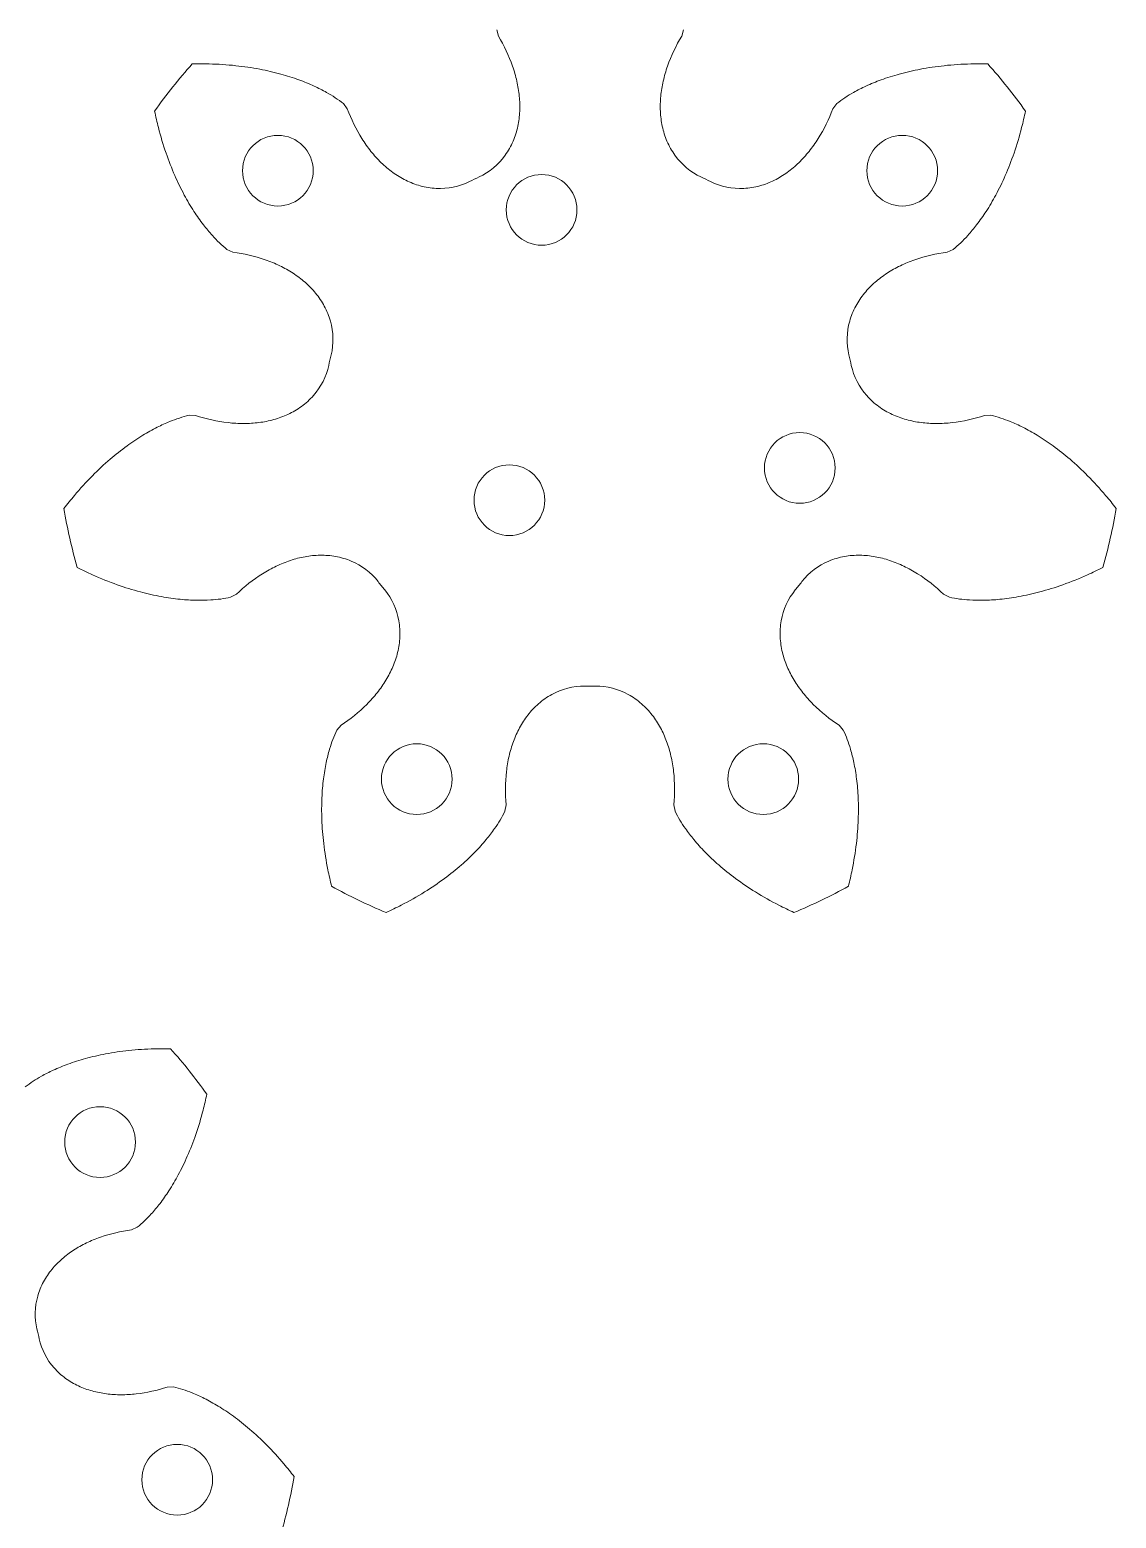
# Model space of a CAD drawing. Header units: millimetres. Extents: x -270 to 270, y -1120 to 1355.
# Drawn here: x -174.6 to -127, y 60 to 125.2 of the extents above; entities that cross this region are included whole.
import ezdxf

# ---------------------------------------------------------------- set-up
doc = ezdxf.new("R2010")
doc.units = ezdxf.units.MM
doc.header["$MEASUREMENT"] = 0
doc.layers.add('Layer 1', color=7, linetype='Continuous')

msp = doc.modelspace()

# ---------------------------------------------------------------- linework, layer by layer
at = {"layer": 'Layer 1', "lineweight": 15}
for points, knots in [([(-154.0627, 124.9704), (-153.8155, 124.553), (-153.6039, 124.113), (-153.4437, 123.6547), (-153.4437, 123.6547), (-153.368, 123.4385), (-153.3038, 123.2181), (-153.2531, 122.9947), (-153.2531, 122.9947), (-153.2038, 122.777), (-153.1673, 122.5564), (-153.1458, 122.3343), (-153.1458, 122.3343), (-153.1246, 122.1149), (-153.118, 121.894), (-153.1284, 121.6737), (-153.1284, 121.6737), (-153.1388, 121.4522), (-153.1664, 121.2314), (-153.2131, 121.0145), (-153.2131, 121.0145), (-153.2611, 120.792), (-153.3292, 120.5736), (-153.4186, 120.3641), (-153.4186, 120.3641), (-153.512, 120.1455), (-153.6285, 119.9366), (-153.7677, 119.7437), (-153.7677, 119.7437), (-154.0602, 119.3383), (-154.4525, 119.0039), (-154.9077, 118.7934)], [0, 0, 0, 0, 0.1111111, 0.1111111, 0.1111111, 0.1111111, 0.2222222, 0.2222222, 0.2222222, 0.2222222, 0.3333333, 0.3333333, 0.3333333, 0.3333333, 0.4444444, 0.4444444, 0.4444444, 0.4444444, 0.5555556, 0.5555556, 0.5555556, 0.5555556, 0.6666667, 0.6666667, 0.6666667, 0.6666667, 0.7777778, 0.7777778, 0.7777778, 0.7777778, 1, 1, 1, 1]), ([(-145.184, 118.7934), (-145.6391, 119.0039), (-146.0315, 119.3383), (-146.324, 119.7437), (-146.324, 119.7437), (-146.4632, 119.9366), (-146.5797, 120.1455), (-146.673, 120.3641), (-146.673, 120.3641), (-146.7625, 120.5736), (-146.8306, 120.792), (-146.8786, 121.0145), (-146.8786, 121.0145), (-146.9253, 121.2314), (-146.9528, 121.4522), (-146.9633, 121.6737), (-146.9633, 121.6737), (-146.9737, 121.894), (-146.9671, 122.1149), (-146.9459, 122.3343), (-146.9459, 122.3343), (-146.9244, 122.5564), (-146.8879, 122.777), (-146.8385, 122.9947), (-146.8385, 122.9947), (-146.7879, 123.2181), (-146.7237, 123.4385), (-146.648, 123.6547), (-146.648, 123.6547), (-146.4878, 124.113), (-146.2762, 124.553), (-146.029, 124.9704)], [0, 0, 0, 0, 0.1111111, 0.1111111, 0.1111111, 0.1111111, 0.2222222, 0.2222222, 0.2222222, 0.2222222, 0.3333333, 0.3333333, 0.3333333, 0.3333333, 0.4444444, 0.4444444, 0.4444444, 0.4444444, 0.5555556, 0.5555556, 0.5555556, 0.5555556, 0.6666667, 0.6666667, 0.6666667, 0.6666667, 0.7777778, 0.7777778, 0.7777778, 0.7777778, 1, 1, 1, 1]), ([(-160.8569, 122.0114), (-161.0878, 122.1949), (-161.3357, 122.3557), (-161.5927, 122.5001), (-161.5927, 122.5001), (-161.77, 122.5998), (-161.9517, 122.6916), (-162.1365, 122.7767), (-162.1365, 122.7767), (-162.3553, 122.8773), (-162.5784, 122.9684), (-162.8046, 123.051), (-162.8046, 123.051), (-163.0659, 123.1465), (-163.3313, 123.2306), (-163.5995, 123.3046), (-163.5995, 123.3046), (-163.9037, 123.3885), (-164.2115, 123.4594), (-164.5215, 123.5185), (-164.5215, 123.5185), (-164.8682, 123.5845), (-165.2177, 123.6357), (-165.5686, 123.6735), (-165.5686, 123.6735), (-165.9567, 123.7153), (-166.3466, 123.7406), (-166.7368, 123.7508), (-166.7368, 123.7508), (-166.9833, 123.7573), (-167.23, 123.7578), (-167.4766, 123.7525)], [0, 0, 0, 0, 0.1111111, 0.1111111, 0.1111111, 0.1111111, 0.2222222, 0.2222222, 0.2222222, 0.2222222, 0.3333333, 0.3333333, 0.3333333, 0.3333333, 0.4444444, 0.4444444, 0.4444444, 0.4444444, 0.5555556, 0.5555556, 0.5555556, 0.5555556, 0.6666667, 0.6666667, 0.6666667, 0.6666667, 0.7777778, 0.7777778, 0.7777778, 0.7777778, 1, 1, 1, 1]), ([(-132.615, 123.7525), (-132.8616, 123.7578), (-133.1084, 123.7573), (-133.3549, 123.7508), (-133.3549, 123.7508), (-133.7451, 123.7406), (-134.135, 123.7153), (-134.523, 123.6735), (-134.523, 123.6735), (-134.874, 123.6357), (-135.2235, 123.5845), (-135.5702, 123.5185), (-135.5702, 123.5185), (-135.8802, 123.4594), (-136.188, 123.3885), (-136.4922, 123.3046), (-136.4922, 123.3046), (-136.7604, 123.2306), (-137.0258, 123.1465), (-137.2871, 123.051), (-137.2871, 123.051), (-137.5133, 122.9684), (-137.7364, 122.8773), (-137.9552, 122.7767), (-137.9552, 122.7767), (-138.14, 122.6916), (-138.3217, 122.5998), (-138.499, 122.5001), (-138.499, 122.5001), (-138.756, 122.3557), (-139.0039, 122.1949), (-139.2347, 122.0114)], [0, 0, 0, 0, 0.1111111, 0.1111111, 0.1111111, 0.1111111, 0.2222222, 0.2222222, 0.2222222, 0.2222222, 0.3333333, 0.3333333, 0.3333333, 0.3333333, 0.4444444, 0.4444444, 0.4444444, 0.4444444, 0.5555556, 0.5555556, 0.5555556, 0.5555556, 0.6666667, 0.6666667, 0.6666667, 0.6666667, 0.7777778, 0.7777778, 0.7777778, 0.7777778, 1, 1, 1, 1]), ([(-169.1285, 121.6812), (-169.0787, 121.4396), (-169.0234, 121.1992), (-168.9622, 120.9602), (-168.9622, 120.9602), (-168.8654, 120.5821), (-168.754, 120.2077), (-168.6269, 119.8386), (-168.6269, 119.8386), (-168.512, 119.5049), (-168.3842, 119.1755), (-168.2427, 118.8522), (-168.2427, 118.8522), (-168.1162, 118.5631), (-167.9786, 118.2788), (-167.829, 118.0009), (-167.829, 118.0009), (-167.6972, 117.7559), (-167.5561, 117.5159), (-167.4049, 117.2824), (-167.4049, 117.2824), (-167.2741, 117.0802), (-167.1356, 116.883), (-166.9888, 116.6921), (-166.9888, 116.6921), (-166.8648, 116.5308), (-166.7348, 116.3742), (-166.5981, 116.2234), (-166.5981, 116.2234), (-166.4002, 116.005), (-166.1883, 115.7991), (-165.958, 115.6149)], [0, 0, 0, 0, 0.1111111, 0.1111111, 0.1111111, 0.1111111, 0.2222222, 0.2222222, 0.2222222, 0.2222222, 0.3333333, 0.3333333, 0.3333333, 0.3333333, 0.4444444, 0.4444444, 0.4444444, 0.4444444, 0.5555556, 0.5555556, 0.5555556, 0.5555556, 0.6666667, 0.6666667, 0.6666667, 0.6666667, 0.7777778, 0.7777778, 0.7777778, 0.7777778, 1, 1, 1, 1]), ([(-155.33, 118.5901), (-155.7783, 118.3655), (-156.2844, 118.2672), (-156.7837, 118.2913), (-156.7837, 118.2913), (-157.0212, 118.3027), (-157.2572, 118.3419), (-157.4864, 118.4052), (-157.4864, 118.4052), (-157.7059, 118.4659), (-157.9191, 118.5488), (-158.123, 118.6501), (-158.123, 118.6501), (-158.3217, 118.7487), (-158.5115, 118.8649), (-158.6912, 118.9948), (-158.6912, 118.9948), (-158.8699, 119.124), (-159.0385, 119.2669), (-159.1968, 119.4203), (-159.1968, 119.4203), (-159.3571, 119.5756), (-159.5068, 119.7417), (-159.6462, 119.9159), (-159.6462, 119.9159), (-159.7893, 120.0949), (-159.9216, 120.2825), (-160.0435, 120.4764), (-160.0435, 120.4764), (-160.3018, 120.8874), (-160.5139, 121.3272), (-160.6861, 121.7807)], [0, 0, 0, 0, 0.1111111, 0.1111111, 0.1111111, 0.1111111, 0.2222222, 0.2222222, 0.2222222, 0.2222222, 0.3333333, 0.3333333, 0.3333333, 0.3333333, 0.4444444, 0.4444444, 0.4444444, 0.4444444, 0.5555556, 0.5555556, 0.5555556, 0.5555556, 0.6666667, 0.6666667, 0.6666667, 0.6666667, 0.7777778, 0.7777778, 0.7777778, 0.7777778, 1, 1, 1, 1]), ([(-139.4055, 121.7807), (-139.5778, 121.3272), (-139.7898, 120.8874), (-140.0482, 120.4764), (-140.0482, 120.4764), (-140.1701, 120.2825), (-140.3024, 120.0949), (-140.4455, 119.9159), (-140.4455, 119.9159), (-140.5849, 119.7417), (-140.7346, 119.5756), (-140.8948, 119.4203), (-140.8948, 119.4203), (-141.0532, 119.2669), (-141.2218, 119.124), (-141.4005, 118.9948), (-141.4005, 118.9948), (-141.5802, 118.8649), (-141.77, 118.7487), (-141.9687, 118.6501), (-141.9687, 118.6501), (-142.1726, 118.5488), (-142.3858, 118.4659), (-142.6053, 118.4052), (-142.6053, 118.4052), (-142.8344, 118.3419), (-143.0704, 118.3027), (-143.308, 118.2913), (-143.308, 118.2913), (-143.8073, 118.2672), (-144.3134, 118.3655), (-144.7617, 118.5901)], [0, 0, 0, 0, 0.1111111, 0.1111111, 0.1111111, 0.1111111, 0.2222222, 0.2222222, 0.2222222, 0.2222222, 0.3333333, 0.3333333, 0.3333333, 0.3333333, 0.4444444, 0.4444444, 0.4444444, 0.4444444, 0.5555556, 0.5555556, 0.5555556, 0.5555556, 0.6666667, 0.6666667, 0.6666667, 0.6666667, 0.7777778, 0.7777778, 0.7777778, 0.7777778, 1, 1, 1, 1]), ([(-134.1337, 115.6149), (-133.9034, 115.7991), (-133.6915, 116.005), (-133.4935, 116.2234), (-133.4935, 116.2234), (-133.3569, 116.3742), (-133.2269, 116.5308), (-133.1029, 116.6921), (-133.1029, 116.6921), (-132.9561, 116.883), (-132.8176, 117.0802), (-132.6867, 117.2824), (-132.6867, 117.2824), (-132.5355, 117.5159), (-132.3945, 117.7559), (-132.2626, 118.0009), (-132.2626, 118.0009), (-132.1131, 118.2788), (-131.9755, 118.5631), (-131.849, 118.8522), (-131.849, 118.8522), (-131.7074, 119.1755), (-131.5797, 119.5049), (-131.4648, 119.8386), (-131.4648, 119.8386), (-131.3377, 120.2077), (-131.2263, 120.5821), (-131.1295, 120.9602), (-131.1295, 120.9602), (-131.0683, 121.1992), (-131.013, 121.4396), (-130.9632, 121.6812)], [0, 0, 0, 0, 0.1111111, 0.1111111, 0.1111111, 0.1111111, 0.2222222, 0.2222222, 0.2222222, 0.2222222, 0.3333333, 0.3333333, 0.3333333, 0.3333333, 0.4444444, 0.4444444, 0.4444444, 0.4444444, 0.5555556, 0.5555556, 0.5555556, 0.5555556, 0.6666667, 0.6666667, 0.6666667, 0.6666667, 0.7777778, 0.7777778, 0.7777778, 0.7777778, 1, 1, 1, 1]), ([(-162.1779, 119.0687), (-162.1779, 119.9247), (-162.8719, 120.6187), (-163.7279, 120.6187), (-163.7279, 120.6187), (-164.5839, 120.6187), (-165.2779, 119.9247), (-165.2779, 119.0687), (-165.2779, 119.0687), (-165.2779, 118.2126), (-164.5839, 117.5187), (-163.7279, 117.5187), (-163.7279, 117.5187), (-162.8719, 117.5187), (-162.1779, 118.2126), (-162.1779, 119.0687)], [0, 0, 0, 0, 0.2, 0.2, 0.2, 0.2, 0.4, 0.4, 0.4, 0.4, 0.6, 0.6, 0.6, 0.6, 1, 1, 1, 1]), ([(-134.8138, 119.0687), (-134.8138, 119.9247), (-135.5077, 120.6187), (-136.3638, 120.6187), (-136.3638, 120.6187), (-137.2198, 120.6187), (-137.9138, 119.9247), (-137.9138, 119.0687), (-137.9138, 119.0687), (-137.9138, 118.2126), (-137.2198, 117.5187), (-136.3638, 117.5187), (-136.3638, 117.5187), (-135.5078, 117.5187), (-134.8138, 118.2126), (-134.8138, 119.0687)], [0, 0, 0, 0, 0.2, 0.2, 0.2, 0.2, 0.4, 0.4, 0.4, 0.4, 0.6, 0.6, 0.6, 0.6, 1, 1, 1, 1]), ([(-150.6176, 117.3499), (-150.6176, 118.2059), (-151.3116, 118.8999), (-152.1676, 118.8999), (-152.1676, 118.8999), (-153.0237, 118.8999), (-153.7176, 118.2059), (-153.7176, 117.3499), (-153.7176, 117.3499), (-153.7176, 116.4939), (-153.0237, 115.7999), (-152.1676, 115.7999), (-152.1676, 115.7999), (-151.3116, 115.7999), (-150.6176, 116.4938), (-150.6176, 117.3499)], [0, 0, 0, 0, 0.2, 0.2, 0.2, 0.2, 0.4, 0.4, 0.4, 0.4, 0.6, 0.6, 0.6, 0.6, 1, 1, 1, 1]), ([(-165.695, 115.4997), (-165.2146, 115.4327), (-164.7387, 115.3238), (-164.2805, 115.1634), (-164.2805, 115.1634), (-164.0643, 115.0877), (-163.852, 115.0005), (-163.6457, 114.9008), (-163.6457, 114.9008), (-163.4447, 114.8037), (-163.2495, 114.6947), (-163.0624, 114.573), (-163.0624, 114.573), (-162.8776, 114.4528), (-162.7008, 114.3202), (-162.5351, 114.1747), (-162.5351, 114.1747), (-162.3684, 114.0285), (-162.213, 113.8692), (-162.0726, 113.6975), (-162.0726, 113.6975), (-161.9285, 113.5212), (-161.8002, 113.3318), (-161.6922, 113.1313), (-161.6922, 113.1313), (-161.5794, 112.922), (-161.4888, 112.7006), (-161.4247, 112.4716), (-161.4247, 112.4716), (-161.2902, 111.9902), (-161.2734, 111.4749), (-161.3926, 110.9878)], [0, 0, 0, 0, 0.1111111, 0.1111111, 0.1111111, 0.1111111, 0.2222222, 0.2222222, 0.2222222, 0.2222222, 0.3333333, 0.3333333, 0.3333333, 0.3333333, 0.4444444, 0.4444444, 0.4444444, 0.4444444, 0.5555556, 0.5555556, 0.5555556, 0.5555556, 0.6666667, 0.6666667, 0.6666667, 0.6666667, 0.7777778, 0.7777778, 0.7777778, 0.7777778, 1, 1, 1, 1]), ([(-138.6991, 110.9878), (-138.8183, 111.4749), (-138.8015, 111.9902), (-138.667, 112.4716), (-138.667, 112.4716), (-138.6029, 112.7006), (-138.5122, 112.922), (-138.3995, 113.1313), (-138.3995, 113.1313), (-138.2915, 113.3318), (-138.1632, 113.5212), (-138.0191, 113.6975), (-138.0191, 113.6975), (-137.8787, 113.8692), (-137.7232, 114.0285), (-137.5566, 114.1747), (-137.5566, 114.1747), (-137.3909, 114.3202), (-137.2141, 114.4528), (-137.0293, 114.573), (-137.0293, 114.573), (-136.8422, 114.6947), (-136.647, 114.8037), (-136.446, 114.9008), (-136.446, 114.9008), (-136.2397, 115.0005), (-136.0274, 115.0877), (-135.8112, 115.1634), (-135.8112, 115.1634), (-135.353, 115.3238), (-134.8771, 115.4327), (-134.3966, 115.4997)], [0, 0, 0, 0, 0.1111111, 0.1111111, 0.1111111, 0.1111111, 0.2222222, 0.2222222, 0.2222222, 0.2222222, 0.3333333, 0.3333333, 0.3333333, 0.3333333, 0.4444444, 0.4444444, 0.4444444, 0.4444444, 0.5555556, 0.5555556, 0.5555556, 0.5555556, 0.6666667, 0.6666667, 0.6666667, 0.6666667, 0.7777778, 0.7777778, 0.7777778, 0.7777778, 1, 1, 1, 1]), ([(-161.4969, 110.5308), (-161.6008, 110.0403), (-161.8395, 109.5833), (-162.1696, 109.208), (-162.1696, 109.208), (-162.3267, 109.0294), (-162.5044, 108.8693), (-162.6968, 108.7296), (-162.6968, 108.7296), (-162.8811, 108.5958), (-163.0789, 108.4808), (-163.2852, 108.3845), (-163.2852, 108.3845), (-163.4862, 108.2907), (-163.6954, 108.2147), (-163.909, 108.1553), (-163.909, 108.1553), (-164.1214, 108.0961), (-164.3383, 108.0534), (-164.5569, 108.0252), (-164.5569, 108.0252), (-164.7783, 107.9967), (-165.0015, 107.9832), (-165.2246, 107.9829), (-165.2246, 107.9829), (-165.4537, 107.9826), (-165.6828, 107.9962), (-165.9105, 108.0218), (-165.9105, 108.0218), (-166.3929, 108.0761), (-166.869, 108.1844), (-167.3309, 108.3325)], [0, 0, 0, 0, 0.1111111, 0.1111111, 0.1111111, 0.1111111, 0.2222222, 0.2222222, 0.2222222, 0.2222222, 0.3333333, 0.3333333, 0.3333333, 0.3333333, 0.4444444, 0.4444444, 0.4444444, 0.4444444, 0.5555556, 0.5555556, 0.5555556, 0.5555556, 0.6666667, 0.6666667, 0.6666667, 0.6666667, 0.7777778, 0.7777778, 0.7777778, 0.7777778, 1, 1, 1, 1]), ([(-132.7608, 108.3325), (-133.2227, 108.1844), (-133.6987, 108.0761), (-134.1812, 108.0218), (-134.1812, 108.0218), (-134.4088, 107.9962), (-134.6379, 107.9826), (-134.8671, 107.9829), (-134.8671, 107.9829), (-135.0902, 107.9832), (-135.3134, 107.9967), (-135.5348, 108.0252), (-135.5348, 108.0252), (-135.7534, 108.0534), (-135.9703, 108.0961), (-136.1827, 108.1553), (-136.1827, 108.1553), (-136.3963, 108.2147), (-136.6055, 108.2907), (-136.8065, 108.3845), (-136.8065, 108.3845), (-137.0128, 108.4808), (-137.2105, 108.5958), (-137.3949, 108.7296), (-137.3949, 108.7296), (-137.5872, 108.8693), (-137.765, 109.0294), (-137.9221, 109.208), (-137.9221, 109.208), (-138.2522, 109.5833), (-138.4909, 110.0403), (-138.5948, 110.5308)], [0, 0, 0, 0, 0.1111111, 0.1111111, 0.1111111, 0.1111111, 0.2222222, 0.2222222, 0.2222222, 0.2222222, 0.3333333, 0.3333333, 0.3333333, 0.3333333, 0.4444444, 0.4444444, 0.4444444, 0.4444444, 0.5555556, 0.5555556, 0.5555556, 0.5555556, 0.6666667, 0.6666667, 0.6666667, 0.6666667, 0.7777778, 0.7777778, 0.7777778, 0.7777778, 1, 1, 1, 1]), ([(-167.6178, 108.3428), (-167.9052, 108.2768), (-168.1855, 108.1832), (-168.4586, 108.0723), (-168.4586, 108.0723), (-168.6471, 107.9958), (-168.8322, 107.911), (-169.0139, 107.8196), (-169.0139, 107.8196), (-169.229, 107.7113), (-169.4393, 107.5936), (-169.645, 107.4683), (-169.645, 107.4683), (-169.8825, 107.3235), (-170.1138, 107.1685), (-170.3388, 107.0049), (-170.3388, 107.0049), (-170.5941, 106.8194), (-170.8414, 106.623), (-171.0809, 106.4174), (-171.0809, 106.4174), (-171.3487, 106.1875), (-171.6066, 105.9462), (-171.855, 105.6954), (-171.855, 105.6954), (-172.1296, 105.418), (-172.3924, 105.129), (-172.6437, 104.8303), (-172.6437, 104.8303), (-172.8025, 104.6416), (-172.9567, 104.449), (-173.1063, 104.2529)], [0, 0, 0, 0, 0.1111111, 0.1111111, 0.1111111, 0.1111111, 0.2222222, 0.2222222, 0.2222222, 0.2222222, 0.3333333, 0.3333333, 0.3333333, 0.3333333, 0.4444444, 0.4444444, 0.4444444, 0.4444444, 0.5555556, 0.5555556, 0.5555556, 0.5555556, 0.6666667, 0.6666667, 0.6666667, 0.6666667, 0.7777778, 0.7777778, 0.7777778, 0.7777778, 1, 1, 1, 1]), ([(-126.9853, 104.2529), (-127.135, 104.449), (-127.2892, 104.6416), (-127.448, 104.8303), (-127.448, 104.8303), (-127.6992, 105.129), (-127.9621, 105.418), (-128.2367, 105.6954), (-128.2367, 105.6954), (-128.485, 105.9462), (-128.743, 106.1875), (-129.0108, 106.4174), (-129.0108, 106.4174), (-129.2503, 106.623), (-129.4976, 106.8194), (-129.7529, 107.0049), (-129.7529, 107.0049), (-129.9779, 107.1685), (-130.2092, 107.3235), (-130.4467, 107.4683), (-130.4467, 107.4683), (-130.6524, 107.5936), (-130.8627, 107.7113), (-131.0778, 107.8196), (-131.0778, 107.8196), (-131.2595, 107.911), (-131.4446, 107.9958), (-131.6331, 108.0723), (-131.6331, 108.0723), (-131.9062, 108.1832), (-132.1865, 108.2768), (-132.4739, 108.3428)], [0, 0, 0, 0, 0.1111111, 0.1111111, 0.1111111, 0.1111111, 0.2222222, 0.2222222, 0.2222222, 0.2222222, 0.3333333, 0.3333333, 0.3333333, 0.3333333, 0.4444444, 0.4444444, 0.4444444, 0.4444444, 0.5555556, 0.5555556, 0.5555556, 0.5555556, 0.6666667, 0.6666667, 0.6666667, 0.6666667, 0.7777778, 0.7777778, 0.7777778, 0.7777778, 1, 1, 1, 1]), ([(-139.3033, 106.0367), (-139.3033, 106.8928), (-139.9973, 107.5867), (-140.8533, 107.5867), (-140.8533, 107.5867), (-141.7094, 107.5867), (-142.4033, 106.8928), (-142.4033, 106.0367), (-142.4033, 106.0367), (-142.4034, 105.1807), (-141.7094, 104.4867), (-140.8534, 104.4867), (-140.8534, 104.4867), (-139.9973, 104.4867), (-139.3034, 105.1807), (-139.3033, 106.0367)], [0, 0, 0, 0, 0.2, 0.2, 0.2, 0.2, 0.4, 0.4, 0.4, 0.4, 0.6, 0.6, 0.6, 0.6, 1, 1, 1, 1]), ([(-152.0312, 104.6219), (-152.0312, 105.4779), (-152.7252, 106.1719), (-153.5812, 106.1719), (-153.5812, 106.1719), (-154.4372, 106.1719), (-155.1312, 105.4779), (-155.1312, 104.6219), (-155.1312, 104.6219), (-155.1312, 103.7659), (-154.4372, 103.0719), (-153.5812, 103.0719), (-153.5812, 103.0719), (-152.7252, 103.0719), (-152.0312, 103.7658), (-152.0312, 104.6219)], [0, 0, 0, 0, 0.2, 0.2, 0.2, 0.2, 0.4, 0.4, 0.4, 0.4, 0.6, 0.6, 0.6, 0.6, 1, 1, 1, 1]), ([(-165.5433, 100.5003), (-165.1913, 100.8342), (-164.8095, 101.1383), (-164.3983, 101.3965), (-164.3983, 101.3965), (-164.2043, 101.5184), (-164.0038, 101.63), (-163.7972, 101.7292), (-163.7972, 101.7292), (-163.596, 101.8257), (-163.3891, 101.9104), (-163.1773, 101.9808), (-163.1773, 101.9808), (-162.9681, 102.0503), (-162.7542, 102.1058), (-162.5372, 102.1447), (-162.5372, 102.1447), (-162.3189, 102.1838), (-162.0974, 102.2061), (-161.8756, 102.2088), (-161.8756, 102.2088), (-161.648, 102.2116), (-161.4199, 102.1937), (-161.1958, 102.1532), (-161.1958, 102.1532), (-160.9619, 102.1108), (-160.7323, 102.0437), (-160.5133, 101.9509), (-160.5133, 101.9509), (-160.053, 101.756), (-159.6396, 101.4479), (-159.3332, 101.051)], [0, 0, 0, 0, 0.1111111, 0.1111111, 0.1111111, 0.1111111, 0.2222222, 0.2222222, 0.2222222, 0.2222222, 0.3333333, 0.3333333, 0.3333333, 0.3333333, 0.4444444, 0.4444444, 0.4444444, 0.4444444, 0.5555556, 0.5555556, 0.5555556, 0.5555556, 0.6666667, 0.6666667, 0.6666667, 0.6666667, 0.7777778, 0.7777778, 0.7777778, 0.7777778, 1, 1, 1, 1]), ([(-140.7585, 101.051), (-140.4521, 101.4479), (-140.0387, 101.756), (-139.5784, 101.9509), (-139.5784, 101.9509), (-139.3594, 102.0437), (-139.1298, 102.1108), (-138.8959, 102.1532), (-138.8959, 102.1532), (-138.6718, 102.1937), (-138.4437, 102.2116), (-138.216, 102.2088), (-138.216, 102.2088), (-137.9942, 102.2061), (-137.7728, 102.1838), (-137.5545, 102.1447), (-137.5545, 102.1447), (-137.3375, 102.1058), (-137.1236, 102.0503), (-136.9144, 101.9808), (-136.9144, 101.9808), (-136.7026, 101.9104), (-136.4957, 101.8257), (-136.2945, 101.7292), (-136.2945, 101.7292), (-136.0879, 101.63), (-135.8874, 101.5184), (-135.6933, 101.3965), (-135.6933, 101.3965), (-135.2822, 101.1383), (-134.9004, 100.8342), (-134.5484, 100.5003)], [0, 0, 0, 0, 0.1111111, 0.1111111, 0.1111111, 0.1111111, 0.2222222, 0.2222222, 0.2222222, 0.2222222, 0.3333333, 0.3333333, 0.3333333, 0.3333333, 0.4444444, 0.4444444, 0.4444444, 0.4444444, 0.5555556, 0.5555556, 0.5555556, 0.5555556, 0.6666667, 0.6666667, 0.6666667, 0.6666667, 0.7777778, 0.7777778, 0.7777778, 0.7777778, 1, 1, 1, 1]), ([(-172.5168, 101.67), (-172.2969, 101.5583), (-172.0744, 101.4517), (-171.8495, 101.3505), (-171.8495, 101.3505), (-171.4935, 101.1905), (-171.1313, 101.0441), (-170.7635, 100.9133), (-170.7635, 100.9133), (-170.4309, 100.7951), (-170.0938, 100.6896), (-169.7528, 100.5987), (-169.7528, 100.5987), (-169.4479, 100.5174), (-169.1398, 100.4477), (-168.8293, 100.3913), (-168.8293, 100.3913), (-168.5556, 100.3417), (-168.28, 100.3023), (-168.0031, 100.2749), (-168.0031, 100.2749), (-167.7635, 100.2512), (-167.5229, 100.2365), (-167.2821, 100.2322), (-167.2821, 100.2322), (-167.0787, 100.2287), (-166.8752, 100.2326), (-166.6721, 100.2454), (-166.6721, 100.2454), (-166.378, 100.2641), (-166.0848, 100.3014), (-165.7972, 100.3665)], [0, 0, 0, 0, 0.1111111, 0.1111111, 0.1111111, 0.1111111, 0.2222222, 0.2222222, 0.2222222, 0.2222222, 0.3333333, 0.3333333, 0.3333333, 0.3333333, 0.4444444, 0.4444444, 0.4444444, 0.4444444, 0.5555556, 0.5555556, 0.5555556, 0.5555556, 0.6666667, 0.6666667, 0.6666667, 0.6666667, 0.7777778, 0.7777778, 0.7777778, 0.7777778, 1, 1, 1, 1]), ([(-134.2944, 100.3665), (-134.0068, 100.3014), (-133.7137, 100.2641), (-133.4195, 100.2454), (-133.4195, 100.2454), (-133.2165, 100.2326), (-133.013, 100.2287), (-132.8096, 100.2322), (-132.8096, 100.2322), (-132.5688, 100.2365), (-132.3282, 100.2512), (-132.0886, 100.2749), (-132.0886, 100.2749), (-131.8117, 100.3023), (-131.5361, 100.3417), (-131.2624, 100.3913), (-131.2624, 100.3913), (-130.9519, 100.4477), (-130.6438, 100.5174), (-130.3389, 100.5987), (-130.3389, 100.5987), (-129.9979, 100.6896), (-129.6607, 100.7951), (-129.3282, 100.9133), (-129.3282, 100.9133), (-128.9604, 101.0441), (-128.5982, 101.1905), (-128.2422, 101.3505), (-128.2422, 101.3505), (-128.0172, 101.4517), (-127.7948, 101.5583), (-127.5749, 101.67)], [0, 0, 0, 0, 0.1111111, 0.1111111, 0.1111111, 0.1111111, 0.2222222, 0.2222222, 0.2222222, 0.2222222, 0.3333333, 0.3333333, 0.3333333, 0.3333333, 0.4444444, 0.4444444, 0.4444444, 0.4444444, 0.5555556, 0.5555556, 0.5555556, 0.5555556, 0.6666667, 0.6666667, 0.6666667, 0.6666667, 0.7777778, 0.7777778, 0.7777778, 0.7777778, 1, 1, 1, 1]), ([(-159.0409, 100.6845), (-158.7222, 100.2974), (-158.5137, 99.8259), (-158.4261, 99.3337), (-158.4261, 99.3337), (-158.3844, 99.0996), (-158.3701, 98.8608), (-158.3808, 98.6233), (-158.3808, 98.6233), (-158.3911, 98.3958), (-158.4245, 98.1695), (-158.4779, 97.9481), (-158.4779, 97.9481), (-158.5299, 97.7325), (-158.6009, 97.5216), (-158.6876, 97.3175), (-158.6876, 97.3175), (-158.7738, 97.1145), (-158.8755, 96.9183), (-158.9898, 96.7299), (-158.9898, 96.7299), (-159.1056, 96.539), (-159.2342, 96.3561), (-159.3731, 96.1815), (-159.3731, 96.1815), (-159.5157, 96.0021), (-159.6692, 95.8315), (-159.8311, 95.6694), (-159.8311, 95.6694), (-160.1743, 95.3261), (-160.5559, 95.0215), (-160.9597, 94.7527)], [0, 0, 0, 0, 0.1111111, 0.1111111, 0.1111111, 0.1111111, 0.2222222, 0.2222222, 0.2222222, 0.2222222, 0.3333333, 0.3333333, 0.3333333, 0.3333333, 0.4444444, 0.4444444, 0.4444444, 0.4444444, 0.5555556, 0.5555556, 0.5555556, 0.5555556, 0.6666667, 0.6666667, 0.6666667, 0.6666667, 0.7777778, 0.7777778, 0.7777778, 0.7777778, 1, 1, 1, 1]), ([(-139.132, 94.7527), (-139.5358, 95.0215), (-139.9173, 95.3261), (-140.2606, 95.6694), (-140.2606, 95.6694), (-140.4225, 95.8315), (-140.576, 96.0021), (-140.7186, 96.1815), (-140.7186, 96.1815), (-140.8575, 96.3561), (-140.9861, 96.539), (-141.1019, 96.7299), (-141.1019, 96.7299), (-141.2162, 96.9183), (-141.3179, 97.1145), (-141.4041, 97.3175), (-141.4041, 97.3175), (-141.4908, 97.5216), (-141.5618, 97.7325), (-141.6138, 97.9481), (-141.6138, 97.9481), (-141.6672, 98.1695), (-141.7005, 98.3958), (-141.7109, 98.6233), (-141.7109, 98.6233), (-141.7216, 98.8608), (-141.7073, 99.0996), (-141.6656, 99.3337), (-141.6656, 99.3337), (-141.5779, 99.8259), (-141.3695, 100.2974), (-141.0508, 100.6845)], [0, 0, 0, 0, 0.1111111, 0.1111111, 0.1111111, 0.1111111, 0.2222222, 0.2222222, 0.2222222, 0.2222222, 0.3333333, 0.3333333, 0.3333333, 0.3333333, 0.4444444, 0.4444444, 0.4444444, 0.4444444, 0.5555556, 0.5555556, 0.5555556, 0.5555556, 0.6666667, 0.6666667, 0.6666667, 0.6666667, 0.7777778, 0.7777778, 0.7777778, 0.7777778, 1, 1, 1, 1]), ([(-153.7216, 91.267), (-153.7632, 91.7503), (-153.7629, 92.2385), (-153.7085, 92.7209), (-153.7085, 92.7209), (-153.6828, 92.9486), (-153.645, 93.1749), (-153.5937, 93.3983), (-153.5937, 93.3983), (-153.5438, 93.6158), (-153.481, 93.8304), (-153.4039, 94.0398), (-153.4039, 94.0398), (-153.3278, 94.2467), (-153.2379, 94.4486), (-153.133, 94.6425), (-153.133, 94.6425), (-153.0275, 94.8376), (-152.9068, 95.0246), (-152.7706, 95.1997), (-152.7706, 95.1997), (-152.6309, 95.3794), (-152.4747, 95.5466), (-152.3033, 95.6965), (-152.3033, 95.6965), (-152.1243, 95.853), (-151.9287, 95.9907), (-151.7196, 96.1041), (-151.7196, 96.1041), (-151.2802, 96.3424), (-150.7816, 96.4734), (-150.2802, 96.4656)], [0, 0, 0, 0, 0.1111111, 0.1111111, 0.1111111, 0.1111111, 0.2222222, 0.2222222, 0.2222222, 0.2222222, 0.3333333, 0.3333333, 0.3333333, 0.3333333, 0.4444444, 0.4444444, 0.4444444, 0.4444444, 0.5555556, 0.5555556, 0.5555556, 0.5555556, 0.6666667, 0.6666667, 0.6666667, 0.6666667, 0.7777778, 0.7777778, 0.7777778, 0.7777778, 1, 1, 1, 1]), ([(-149.8115, 96.4656), (-149.3101, 96.4734), (-148.8115, 96.3424), (-148.3721, 96.1041), (-148.3721, 96.1041), (-148.163, 95.9907), (-147.9674, 95.853), (-147.7884, 95.6965), (-147.7884, 95.6965), (-147.617, 95.5466), (-147.4608, 95.3794), (-147.3211, 95.1997), (-147.3211, 95.1997), (-147.1849, 95.0246), (-147.0642, 94.8376), (-146.9587, 94.6425), (-146.9587, 94.6425), (-146.8538, 94.4486), (-146.7638, 94.2467), (-146.6878, 94.0398), (-146.6878, 94.0398), (-146.6107, 93.8304), (-146.5479, 93.6158), (-146.498, 93.3983), (-146.498, 93.3983), (-146.4467, 93.1749), (-146.4089, 92.9486), (-146.3832, 92.7209), (-146.3832, 92.7209), (-146.3288, 92.2385), (-146.3285, 91.7503), (-146.3701, 91.267)], [0, 0, 0, 0, 0.1111111, 0.1111111, 0.1111111, 0.1111111, 0.2222222, 0.2222222, 0.2222222, 0.2222222, 0.3333333, 0.3333333, 0.3333333, 0.3333333, 0.4444444, 0.4444444, 0.4444444, 0.4444444, 0.5555556, 0.5555556, 0.5555556, 0.5555556, 0.6666667, 0.6666667, 0.6666667, 0.6666667, 0.7777778, 0.7777778, 0.7777778, 0.7777778, 1, 1, 1, 1]), ([(-161.1466, 94.5348), (-161.2741, 94.2689), (-161.3757, 93.9914), (-161.4593, 93.7088), (-161.4593, 93.7088), (-161.517, 93.5137), (-161.5662, 93.3161), (-161.6079, 93.117), (-161.6079, 93.117), (-161.6574, 92.8814), (-161.6965, 92.6435), (-161.7268, 92.4046), (-161.7268, 92.4046), (-161.7617, 92.1286), (-161.7846, 91.8512), (-161.7971, 91.5732), (-161.7971, 91.5732), (-161.8112, 91.258), (-161.8118, 90.9422), (-161.8004, 90.6268), (-161.8004, 90.6268), (-161.7877, 90.2741), (-161.7599, 89.9219), (-161.7186, 89.5714), (-161.7186, 89.5714), (-161.673, 89.1837), (-161.6109, 88.798), (-161.534, 88.4153), (-161.534, 88.4153), (-161.4855, 88.1735), (-161.431, 87.9329), (-161.371, 87.6936)], [0, 0, 0, 0, 0.1111111, 0.1111111, 0.1111111, 0.1111111, 0.2222222, 0.2222222, 0.2222222, 0.2222222, 0.3333333, 0.3333333, 0.3333333, 0.3333333, 0.4444444, 0.4444444, 0.4444444, 0.4444444, 0.5555556, 0.5555556, 0.5555556, 0.5555556, 0.6666667, 0.6666667, 0.6666667, 0.6666667, 0.7777778, 0.7777778, 0.7777778, 0.7777778, 1, 1, 1, 1]), ([(-138.7207, 87.6936), (-138.6607, 87.9329), (-138.6062, 88.1735), (-138.5577, 88.4153), (-138.5577, 88.4153), (-138.4808, 88.798), (-138.4187, 89.1837), (-138.3731, 89.5714), (-138.3731, 89.5714), (-138.3318, 89.9219), (-138.304, 90.2741), (-138.2913, 90.6268), (-138.2913, 90.6268), (-138.2798, 90.9422), (-138.2804, 91.258), (-138.2946, 91.5732), (-138.2946, 91.5732), (-138.307, 91.8512), (-138.33, 92.1286), (-138.3649, 92.4046), (-138.3649, 92.4046), (-138.3951, 92.6435), (-138.4343, 92.8814), (-138.4837, 93.117), (-138.4837, 93.117), (-138.5255, 93.3161), (-138.5747, 93.5137), (-138.6324, 93.7088), (-138.6324, 93.7088), (-138.716, 93.9914), (-138.8176, 94.2689), (-138.9451, 94.5348)], [0, 0, 0, 0, 0.1111111, 0.1111111, 0.1111111, 0.1111111, 0.2222222, 0.2222222, 0.2222222, 0.2222222, 0.3333333, 0.3333333, 0.3333333, 0.3333333, 0.4444444, 0.4444444, 0.4444444, 0.4444444, 0.5555556, 0.5555556, 0.5555556, 0.5555556, 0.6666667, 0.6666667, 0.6666667, 0.6666667, 0.7777778, 0.7777778, 0.7777778, 0.7777778, 1, 1, 1, 1]), ([(-156.0888, 92.3906), (-156.0888, 93.2467), (-156.7828, 93.9406), (-157.6388, 93.9406), (-157.6388, 93.9406), (-158.4948, 93.9407), (-159.1888, 93.2467), (-159.1888, 92.3907), (-159.1888, 92.3907), (-159.1888, 91.5346), (-158.4949, 90.8407), (-157.6388, 90.8406), (-157.6388, 90.8406), (-156.7828, 90.8406), (-156.0888, 91.5346), (-156.0888, 92.3906)], [0, 0, 0, 0, 0.2, 0.2, 0.2, 0.2, 0.4, 0.4, 0.4, 0.4, 0.6, 0.6, 0.6, 0.6, 1, 1, 1, 1]), ([(-140.9029, 92.3906), (-140.9029, 93.2467), (-141.5968, 93.9406), (-142.4529, 93.9406), (-142.4529, 93.9406), (-143.3089, 93.9407), (-144.0029, 93.2467), (-144.0029, 92.3907), (-144.0029, 92.3907), (-144.0029, 91.5346), (-143.3089, 90.8407), (-142.4529, 90.8406), (-142.4529, 90.8406), (-141.5968, 90.8406), (-140.9029, 91.5346), (-140.9029, 92.3906)], [0, 0, 0, 0, 0.2, 0.2, 0.2, 0.2, 0.4, 0.4, 0.4, 0.4, 0.6, 0.6, 0.6, 0.6, 1, 1, 1, 1]), ([(-158.9841, 86.5441), (-158.7596, 86.6464), (-158.5375, 86.7539), (-158.3182, 86.8667), (-158.3182, 86.8667), (-157.9711, 87.0452), (-157.6308, 87.2371), (-157.2993, 87.4432), (-157.2993, 87.4432), (-156.9995, 87.6295), (-156.7069, 87.8273), (-156.4231, 88.0372), (-156.4231, 88.0372), (-156.1694, 88.2249), (-155.9229, 88.4223), (-155.6852, 88.6299), (-155.6852, 88.6299), (-155.4757, 88.8129), (-155.2731, 89.0039), (-155.0791, 89.2033), (-155.0791, 89.2033), (-154.9111, 89.3759), (-154.7496, 89.5547), (-154.5962, 89.7403), (-154.5962, 89.7403), (-154.4666, 89.8971), (-154.3428, 90.0587), (-154.2262, 90.2255), (-154.2262, 90.2255), (-154.0573, 90.4671), (-153.9037, 90.7195), (-153.7754, 90.985)], [0, 0, 0, 0, 0.1111111, 0.1111111, 0.1111111, 0.1111111, 0.2222222, 0.2222222, 0.2222222, 0.2222222, 0.3333333, 0.3333333, 0.3333333, 0.3333333, 0.4444444, 0.4444444, 0.4444444, 0.4444444, 0.5555556, 0.5555556, 0.5555556, 0.5555556, 0.6666667, 0.6666667, 0.6666667, 0.6666667, 0.7777778, 0.7777778, 0.7777778, 0.7777778, 1, 1, 1, 1]), ([(-146.3163, 90.985), (-146.188, 90.7195), (-146.0344, 90.4671), (-145.8655, 90.2255), (-145.8655, 90.2255), (-145.7489, 90.0587), (-145.6251, 89.8971), (-145.4955, 89.7403), (-145.4955, 89.7403), (-145.3421, 89.5547), (-145.1806, 89.3759), (-145.0126, 89.2033), (-145.0126, 89.2033), (-144.8186, 89.0039), (-144.616, 88.8129), (-144.4065, 88.6299), (-144.4065, 88.6299), (-144.1688, 88.4223), (-143.9222, 88.2249), (-143.6686, 88.0372), (-143.6686, 88.0372), (-143.3848, 87.8273), (-143.0922, 87.6295), (-142.7924, 87.4432), (-142.7924, 87.4432), (-142.4609, 87.2371), (-142.1206, 87.0452), (-141.7735, 86.8667), (-141.7735, 86.8667), (-141.5541, 86.7539), (-141.3321, 86.6464), (-141.1076, 86.5441)], [0, 0, 0, 0, 0.1111111, 0.1111111, 0.1111111, 0.1111111, 0.2222222, 0.2222222, 0.2222222, 0.2222222, 0.3333333, 0.3333333, 0.3333333, 0.3333333, 0.4444444, 0.4444444, 0.4444444, 0.4444444, 0.5555556, 0.5555556, 0.5555556, 0.5555556, 0.6666667, 0.6666667, 0.6666667, 0.6666667, 0.7777778, 0.7777778, 0.7777778, 0.7777778, 1, 1, 1, 1]), ([(-168.4321, 80.5684), (-168.6693, 80.5735), (-168.9066, 80.5731), (-169.1438, 80.5668), (-169.1438, 80.5668), (-169.5192, 80.557), (-169.8942, 80.5326), (-170.2676, 80.4925), (-170.2676, 80.4925), (-170.6052, 80.4561), (-170.9414, 80.4068), (-171.2749, 80.3433), (-171.2749, 80.3433), (-171.5731, 80.2865), (-171.8692, 80.2183), (-172.1619, 80.1376), (-172.1619, 80.1376), (-172.4199, 80.0664), (-172.6752, 79.9854), (-172.9266, 79.8936), (-172.9266, 79.8936), (-173.1442, 79.8141), (-173.3588, 79.7265), (-173.5693, 79.6297), (-173.5693, 79.6297), (-173.7471, 79.5479), (-173.9218, 79.4595), (-174.0925, 79.3636), (-174.0925, 79.3636), (-174.3397, 79.2247), (-174.5781, 79.07), (-174.8002, 78.8935)], [0, 0, 0, 0, 0.1111111, 0.1111111, 0.1111111, 0.1111111, 0.2222222, 0.2222222, 0.2222222, 0.2222222, 0.3333333, 0.3333333, 0.3333333, 0.3333333, 0.4444444, 0.4444444, 0.4444444, 0.4444444, 0.5555556, 0.5555556, 0.5555556, 0.5555556, 0.6666667, 0.6666667, 0.6666667, 0.6666667, 0.7777778, 0.7777778, 0.7777778, 0.7777778, 1, 1, 1, 1]), ([(-169.893, 72.7401), (-169.6715, 72.9173), (-169.4676, 73.1154), (-169.2772, 73.3255), (-169.2772, 73.3255), (-169.1457, 73.4705), (-169.0207, 73.6212), (-168.9014, 73.7763), (-168.9014, 73.7763), (-168.7601, 73.9599), (-168.6269, 74.1497), (-168.501, 74.3442), (-168.501, 74.3442), (-168.3556, 74.5688), (-168.2199, 74.7997), (-168.0931, 75.0354), (-168.0931, 75.0354), (-167.9492, 75.3028), (-167.8169, 75.5763), (-167.6951, 75.8544), (-167.6951, 75.8544), (-167.559, 76.1654), (-167.4361, 76.4822), (-167.3255, 76.8033), (-167.3255, 76.8033), (-167.2033, 77.1583), (-167.0961, 77.5185), (-167.003, 77.8823), (-167.003, 77.8823), (-166.9441, 78.1121), (-166.8909, 78.3434), (-166.843, 78.5758)], [0, 0, 0, 0, 0.1111111, 0.1111111, 0.1111111, 0.1111111, 0.2222222, 0.2222222, 0.2222222, 0.2222222, 0.3333333, 0.3333333, 0.3333333, 0.3333333, 0.4444444, 0.4444444, 0.4444444, 0.4444444, 0.5555556, 0.5555556, 0.5555556, 0.5555556, 0.6666667, 0.6666667, 0.6666667, 0.6666667, 0.7777778, 0.7777778, 0.7777778, 0.7777778, 1, 1, 1, 1]), ([(-169.9685, 76.4772), (-169.9685, 77.3333), (-170.6624, 78.0272), (-171.5185, 78.0272), (-171.5185, 78.0272), (-172.3745, 78.0272), (-173.0685, 77.3333), (-173.0685, 76.4772), (-173.0685, 76.4772), (-173.0685, 75.6212), (-172.3745, 74.9272), (-171.5185, 74.9272), (-171.5185, 74.9272), (-170.6624, 74.9272), (-169.9685, 75.6212), (-169.9685, 76.4772)], [0, 0, 0, 0, 0.2, 0.2, 0.2, 0.2, 0.4, 0.4, 0.4, 0.4, 0.6, 0.6, 0.6, 0.6, 1, 1, 1, 1]), ([(-174.2849, 68.2888), (-174.3996, 68.7574), (-174.3835, 69.2531), (-174.254, 69.7162), (-174.254, 69.7162), (-174.1924, 69.9365), (-174.1052, 70.1495), (-173.9967, 70.3508), (-173.9967, 70.3508), (-173.8928, 70.5437), (-173.7694, 70.7259), (-173.6308, 70.8955), (-173.6308, 70.8955), (-173.4957, 71.0607), (-173.3462, 71.2139), (-173.1858, 71.3546), (-173.1858, 71.3546), (-173.0264, 71.4945), (-172.8563, 71.6221), (-172.6786, 71.7377), (-172.6786, 71.7377), (-172.4986, 71.8548), (-172.3108, 71.9597), (-172.1175, 72.0531), (-172.1175, 72.0531), (-171.919, 72.149), (-171.7148, 72.2329), (-171.5068, 72.3057), (-171.5068, 72.3057), (-171.066, 72.46), (-170.6082, 72.5648), (-170.146, 72.6293)], [0, 0, 0, 0, 0.1111111, 0.1111111, 0.1111111, 0.1111111, 0.2222222, 0.2222222, 0.2222222, 0.2222222, 0.3333333, 0.3333333, 0.3333333, 0.3333333, 0.4444444, 0.4444444, 0.4444444, 0.4444444, 0.5555556, 0.5555556, 0.5555556, 0.5555556, 0.6666667, 0.6666667, 0.6666667, 0.6666667, 0.7777778, 0.7777778, 0.7777778, 0.7777778, 1, 1, 1, 1]), ([(-168.5723, 65.7344), (-169.0166, 65.5919), (-169.4746, 65.4877), (-169.9387, 65.4355), (-169.9387, 65.4355), (-170.1577, 65.4109), (-170.3781, 65.3978), (-170.5985, 65.3981), (-170.5985, 65.3981), (-170.8132, 65.3984), (-171.0279, 65.4114), (-171.2409, 65.4388), (-171.2409, 65.4388), (-171.4512, 65.4658), (-171.6598, 65.507), (-171.8641, 65.5639), (-171.8641, 65.5639), (-172.0696, 65.6211), (-172.2708, 65.6942), (-172.4642, 65.7845), (-172.4642, 65.7845), (-172.6627, 65.8771), (-172.8529, 65.9877), (-173.0303, 66.1164), (-173.0303, 66.1164), (-173.2153, 66.2508), (-173.3863, 66.4048), (-173.5374, 66.5766), (-173.5374, 66.5766), (-173.855, 66.9377), (-174.0846, 67.3773), (-174.1846, 67.8492)], [0, 0, 0, 0, 0.1111111, 0.1111111, 0.1111111, 0.1111111, 0.2222222, 0.2222222, 0.2222222, 0.2222222, 0.3333333, 0.3333333, 0.3333333, 0.3333333, 0.4444444, 0.4444444, 0.4444444, 0.4444444, 0.5555556, 0.5555556, 0.5555556, 0.5555556, 0.6666667, 0.6666667, 0.6666667, 0.6666667, 0.7777778, 0.7777778, 0.7777778, 0.7777778, 1, 1, 1, 1]), ([(-163.0163, 61.8098), (-163.1602, 61.9985), (-163.3086, 62.1837), (-163.4613, 62.3653), (-163.4613, 62.3653), (-163.7031, 62.6526), (-163.9559, 62.9307), (-164.2201, 63.1975), (-164.2201, 63.1975), (-164.459, 63.4388), (-164.7072, 63.6709), (-164.9648, 63.8921), (-164.9648, 63.8921), (-165.1952, 64.0898), (-165.4331, 64.2788), (-165.6787, 64.4573), (-165.6787, 64.4573), (-165.8952, 64.6146), (-166.1176, 64.7637), (-166.3461, 64.903), (-166.3461, 64.903), (-166.544, 65.0236), (-166.7463, 65.1368), (-166.9532, 65.241), (-166.9532, 65.241), (-167.128, 65.3289), (-167.3061, 65.4105), (-167.4874, 65.4841), (-167.4874, 65.4841), (-167.7502, 65.5908), (-168.0198, 65.6808), (-168.2963, 65.7443)], [0, 0, 0, 0, 0.1111111, 0.1111111, 0.1111111, 0.1111111, 0.2222222, 0.2222222, 0.2222222, 0.2222222, 0.3333333, 0.3333333, 0.3333333, 0.3333333, 0.4444444, 0.4444444, 0.4444444, 0.4444444, 0.5555556, 0.5555556, 0.5555556, 0.5555556, 0.6666667, 0.6666667, 0.6666667, 0.6666667, 0.7777778, 0.7777778, 0.7777778, 0.7777778, 1, 1, 1, 1]), ([(-166.5893, 61.672), (-166.5893, 62.5281), (-167.2832, 63.222), (-168.1393, 63.222), (-168.1393, 63.222), (-168.9953, 63.222), (-169.6893, 62.5281), (-169.6893, 61.672), (-169.6893, 61.672), (-169.6893, 60.816), (-168.9953, 60.122), (-168.1393, 60.122), (-168.1393, 60.122), (-167.2832, 60.122), (-166.5893, 60.816), (-166.5893, 61.672)], [0, 0, 0, 0, 0.2, 0.2, 0.2, 0.2, 0.4, 0.4, 0.4, 0.4, 0.6, 0.6, 0.6, 0.6, 1, 1, 1, 1])]:
    msp.add_open_spline(points, degree=3, knots=knots, dxfattribs=at)
for points in [[(-154.1365, 125.2477), (-154.1365, 125.2477), (-154.0627, 124.9704), (-154.0627, 124.9704)], [(-146.029, 124.9704), (-146.029, 124.9704), (-145.9551, 125.2477), (-145.9551, 125.2477)], [(-167.4766, 123.7525), (-168.0659, 123.0938), (-168.6174, 122.4023), (-169.1285, 121.6812)], [(-130.9632, 121.6812), (-131.4743, 122.4023), (-132.0257, 123.0938), (-132.615, 123.7525)], [(-160.6861, 121.7807), (-160.6861, 121.7807), (-160.8569, 122.0114), (-160.8569, 122.0114)], [(-139.2347, 122.0114), (-139.2347, 122.0114), (-139.4055, 121.7807), (-139.4055, 121.7807)], [(-154.9077, 118.7934), (-155.0498, 118.7285), (-155.1906, 118.6607), (-155.33, 118.5901)], [(-144.7617, 118.5901), (-144.9011, 118.6607), (-145.0419, 118.7285), (-145.184, 118.7934)], [(-165.958, 115.6149), (-165.958, 115.6149), (-165.695, 115.4997), (-165.695, 115.4997)], [(-134.3966, 115.4997), (-134.3966, 115.4997), (-134.1337, 115.6149), (-134.1337, 115.6149)], [(-161.3926, 110.9878), (-161.4304, 110.8362), (-161.4652, 110.6838), (-161.4969, 110.5308)], [(-138.5948, 110.5308), (-138.6265, 110.6838), (-138.6613, 110.8362), (-138.6991, 110.9878)], [(-167.3309, 108.3325), (-167.3309, 108.3325), (-167.6178, 108.3428), (-167.6178, 108.3428)], [(-132.4739, 108.3428), (-132.4739, 108.3428), (-132.7608, 108.3325), (-132.7608, 108.3325)], [(-173.1063, 104.2529), (-172.9588, 103.3815), (-172.762, 102.5192), (-172.5168, 101.67)], [(-127.5749, 101.67), (-127.3297, 102.5192), (-127.1329, 103.3815), (-126.9853, 104.2529)], [(-159.3332, 101.051), (-159.2382, 100.9269), (-159.1408, 100.8047), (-159.0409, 100.6845)], [(-141.0508, 100.6845), (-140.9509, 100.8047), (-140.8535, 100.9269), (-140.7585, 101.051)], [(-165.7972, 100.3665), (-165.7972, 100.3665), (-165.5433, 100.5003), (-165.5433, 100.5003)], [(-134.5484, 100.5003), (-134.5484, 100.5003), (-134.2944, 100.3665), (-134.2944, 100.3665)], [(-150.2802, 96.4656), (-150.124, 96.4624), (-149.9677, 96.4624), (-149.8115, 96.4656)], [(-160.9597, 94.7527), (-160.9597, 94.7527), (-161.1466, 94.5348), (-161.1466, 94.5348)], [(-138.9451, 94.5348), (-138.9451, 94.5348), (-139.132, 94.7527), (-139.132, 94.7527)], [(-153.7754, 90.985), (-153.7754, 90.985), (-153.7216, 91.267), (-153.7216, 91.267)], [(-146.3701, 91.267), (-146.3701, 91.267), (-146.3163, 90.985), (-146.3163, 90.985)], [(-161.371, 87.6936), (-160.5977, 87.2657), (-159.8008, 86.8819), (-158.9841, 86.5441)], [(-141.1076, 86.5441), (-140.2909, 86.8819), (-139.494, 87.2657), (-138.7207, 87.6936)], [(-166.843, 78.5758), (-167.3346, 79.2695), (-167.8652, 79.9348), (-168.4321, 80.5684)], [(-170.146, 72.6293), (-170.146, 72.6293), (-169.893, 72.7401), (-169.893, 72.7401)], [(-174.1846, 67.8492), (-174.2151, 67.9964), (-174.2486, 68.143), (-174.2849, 68.2888)], [(-168.2963, 65.7443), (-168.2963, 65.7443), (-168.5723, 65.7344), (-168.5723, 65.7344)], [(-163.5834, 59.3251), (-163.3476, 60.142), (-163.1582, 60.9715), (-163.0163, 61.8098)]]:
    msp.add_open_spline(points, degree=3, dxfattribs=at)

doc.saveas('drawing.dxf')
